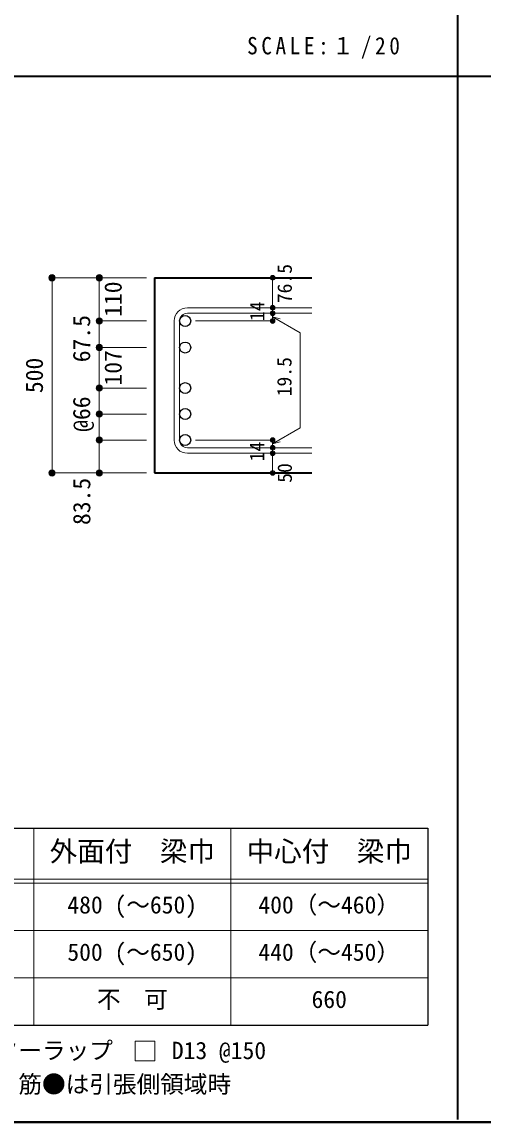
# Model space of a CAD drawing. Units: millimetres at full size, sheet at 1:20; details may follow other scales. Extents: x -3982 to 3969, y -2803 to 2801.
# Drawn here: x -1856 to -685, y -2803 to -10 of the extents above; entities that cross this region are included whole.
import ezdxf
from ezdxf.enums import TextEntityAlignment as Align

# ---------------------------------------------------------------- set-up
doc = ezdxf.new("R2010")
doc.units = ezdxf.units.MM
doc.header["$LTSCALE"] = 20
doc.header["$PDMODE"] = 32
doc.header["$PDSIZE"] = 12
for name, color, linetype, lineweight in [('6-1_躯体線', 2, 'Continuous', 35), ('6-5_梁主筋', 7, 'Continuous', 18), ('6-6_S.T.P.', 7, 'Continuous', 18), ('6-7_文字', 7, 'Continuous', 18), ('6-D_寸法', 4, 'Continuous', 9), ('6-E_枠', 7, 'Continuous', 18), ('F-0_枠', 6, 'Continuous', 40)]:
    doc.layers.add(name, color=color, linetype=linetype, lineweight=lineweight)
doc.styles.add('ＭＳ ゴシック', font='')
doc.styles.get('ＭＳ ゴシック').set_extended_font_data('MS Gothic')

msp = doc.modelspace()

# ---------------------------------------------------------------- linework, layer by layer
at = {"layer": '6-1_躯体線'}
for p, q in [((-1519.2, -659.67), (-1119.2, -659.67)), ((-1519.2, -659.67), (-1519.2, -1155.17)), ((-1519.2, -1155.17), (-1119.2, -1155.17))]:
    msp.add_line(p, q, dxfattribs=at)
at = {"layer": '6-5_梁主筋', "color": 3, "lineweight": 25}
for centre in [(-1441.2, -769.28), (-1441.2, -836.67), (-1441.2, -939.67), (-1441.2, -1005.67), (-1441.2, -1071.67)]:
    msp.add_circle(centre, 14, dxfattribs=at)
at = {"layer": '6-6_S.T.P.'}
for p, q in [((-1435.7, -735.78), (-1119.2, -735.78)), ((-1435.7, -749.78), (-1119.2, -749.78)), ((-1469.2, -769.28), (-1469.2, -1071.67)), ((-1455.2, -769.28), (-1455.2, -1071.67)), ((-1435.7, -1091.17), (-1119.2, -1091.17)), ((-1435.7, -1105.17), (-1119.2, -1105.17))]:
    msp.add_line(p, q, dxfattribs=at)
for centre, radius, start, end in [((-1435.7, -769.28), 33.5, 90, 180), ((-1435.7, -769.28), 19.5, 90, 180), ((-1435.7, -1071.67), 33.5, 180, 270), ((-1435.7, -1071.67), 19.5, 180, 270)]:
    msp.add_arc(centre, radius, start, end, dxfattribs=at)
at = {"layer": '6-7_文字'}
msp.add_lwpolyline([(-1567.83, -2648.07), (-1517.83, -2648.07), (-1517.83, -2598.07), (-1567.83, -2598.07)], close=True, dxfattribs=at)
at = {"layer": '6-D_寸法'}
for p, q in [((-1779.2, -659.67), (-1779.2, -1155.17)), ((-1659.2, -659.67), (-1659.2, -769.28)), ((-1219.2, -735.21), (-1219.2, -659.67)), ((-1219.2, -749.78), (-1219.2, -735.78)), ((-1659.2, -769.28), (-1539.2, -769.28)), ((-1659.2, -769.28), (-1659.2, -836.67)), ((-1219.2, -769.28), (-1415.29, -769.28)), ((-1219.2, -758.96), (-1149.14, -799.41)), ((-1219.2, -758.96), (-1199.88, -764.13)), ((-1149.14, -799.41), (-1149.14, -1040.97)), ((-1659.2, -836.67), (-1539.2, -836.67)), ((-1659.2, -836.67), (-1659.2, -939.67)), ((-1659.2, -939.67), (-1539.2, -939.67)), ((-1659.2, -939.67), (-1659.2, -1005.67)), ((-1659.2, -1005.67), (-1539.2, -1005.67)), ((-1659.2, -1005.67), (-1659.2, -1071.67)), ((-1219.2, -1081.42), (-1149.14, -1040.97)), ((-1659.2, -1071.67), (-1539.2, -1071.67)), ((-1659.2, -1155.17), (-1659.2, -1071.67)), ((-1219.2, -1071.67), (-1415.29, -1071.67)), ((-1219.2, -1091.17), (-1219.2, -1071.67)), ((-1219.2, -1081.42), (-1199.88, -1076.25)), ((-1219.2, -1105.17), (-1219.2, -1091.17)), ((-1219.2, -1155.17), (-1219.2, -1105.17)), ((-1779.2, -1155.17), (-1669.33, -1155.17)), ((-1779.2, -1155.17), (-1659.2, -1155.17)), ((-1659.2, -1155.17), (-1539.2, -1155.17))]:
    msp.add_line(p, q, dxfattribs=at)
for points in [[(-1779.2, -659.67), (-1659.2, -659.67), (-1539.2, -659.67)], [(-1219.2, -749.21), (-1219.2, -769.28), (-1219.2, -749.21)]]:
    msp.add_lwpolyline(points, dxfattribs=at)
for centre, radius in [((-1779.2, -659.67), 8), ((-1779.2, -659.67), 7.2), ((-1779.2, -659.67), 6.4), ((-1779.2, -659.67), 5.6), ((-1779.2, -659.67), 4.8), ((-1779.2, -659.67), 4), ((-1779.2, -659.67), 3.2), ((-1779.2, -659.67), 2.4), ((-1779.2, -659.67), 1.6), ((-1779.2, -659.67), 0.8), ((-1659.2, -659.67), 8), ((-1659.2, -659.67), 7.2), ((-1659.2, -659.67), 6.4), ((-1659.2, -659.67), 5.6), ((-1659.2, -659.67), 4.8), ((-1659.2, -659.67), 4), ((-1659.2, -659.67), 3.2), ((-1659.2, -659.67), 2.4), ((-1659.2, -659.67), 1.6), ((-1659.2, -659.67), 0.8), ((-1219.2, -659.67), 4), ((-1219.2, -659.67), 3.6), ((-1219.2, -659.67), 3.2), ((-1219.2, -659.67), 2.8), ((-1219.2, -659.67), 2.4), ((-1219.2, -659.67), 2), ((-1219.2, -659.67), 1.6), ((-1219.2, -659.67), 1.2), ((-1219.2, -659.67), 0.8), ((-1219.2, -659.67), 0.4), ((-1219.2, -735.78), 4), ((-1219.2, -749.78), 4), ((-1219.2, -735.78), 3.6), ((-1219.2, -749.78), 3.6), ((-1219.2, -735.78), 3.2), ((-1219.2, -749.78), 3.2), ((-1219.2, -735.78), 2.8), ((-1219.2, -749.78), 2.8), ((-1219.2, -735.78), 2.4), ((-1219.2, -749.78), 2.4), ((-1219.2, -735.78), 2), ((-1219.2, -749.78), 2), ((-1219.2, -735.78), 1.6), ((-1219.2, -749.78), 1.6), ((-1219.2, -735.78), 1.2), ((-1219.2, -749.78), 1.2), ((-1219.2, -735.78), 0.8), ((-1219.2, -749.78), 0.8), ((-1219.2, -735.78), 0.4), ((-1219.2, -749.78), 0.4), ((-1659.2, -769.28), 8), ((-1659.2, -769.28), 7.2), ((-1659.2, -769.28), 6.4), ((-1659.2, -769.28), 5.6), ((-1659.2, -769.28), 4.8), ((-1659.2, -769.28), 4), ((-1659.2, -769.28), 3.2), ((-1659.2, -769.28), 2.4), ((-1659.2, -769.28), 1.6), ((-1659.2, -769.28), 0.8), ((-1219.2, -769.28), 4), ((-1219.2, -769.28), 3.6), ((-1219.2, -769.28), 3.2), ((-1219.2, -769.28), 2.8), ((-1219.2, -769.28), 2.4), ((-1219.2, -769.28), 2), ((-1219.2, -769.28), 1.6), ((-1219.2, -769.28), 1.2), ((-1219.2, -769.28), 0.8), ((-1219.2, -769.28), 0.4), ((-1659.2, -836.67), 8), ((-1659.2, -836.67), 7.2), ((-1659.2, -836.67), 6.4), ((-1659.2, -836.67), 5.6), ((-1659.2, -836.67), 4.8), ((-1659.2, -836.67), 4), ((-1659.2, -836.67), 3.2), ((-1659.2, -836.67), 2.4), ((-1659.2, -836.67), 1.6), ((-1659.2, -836.67), 0.8), ((-1659.2, -939.67), 8), ((-1659.2, -939.67), 7.2), ((-1659.2, -939.67), 6.4), ((-1659.2, -939.67), 5.6), ((-1659.2, -939.67), 4.8), ((-1659.2, -939.67), 4), ((-1659.2, -939.67), 3.2), ((-1659.2, -939.67), 2.4), ((-1659.2, -939.67), 1.6), ((-1659.2, -939.67), 0.8), ((-1659.2, -1005.67), 8), ((-1659.2, -1005.67), 7.2), ((-1659.2, -1005.67), 6.4), ((-1659.2, -1005.67), 5.6), ((-1659.2, -1005.67), 4.8), ((-1659.2, -1005.67), 4), ((-1659.2, -1005.67), 3.2), ((-1659.2, -1005.67), 2.4), ((-1659.2, -1005.67), 1.6), ((-1659.2, -1005.67), 0.8), ((-1659.2, -1071.67), 8), ((-1659.2, -1071.67), 7.2), ((-1659.2, -1071.67), 6.4), ((-1659.2, -1071.67), 5.6), ((-1659.2, -1071.67), 4.8), ((-1659.2, -1071.67), 4), ((-1659.2, -1071.67), 3.2), ((-1659.2, -1071.67), 2.4), ((-1659.2, -1071.67), 1.6), ((-1659.2, -1071.67), 0.8), ((-1219.2, -1071.67), 4), ((-1219.2, -1091.17), 4), ((-1219.2, -1071.67), 3.6), ((-1219.2, -1091.17), 3.6), ((-1219.2, -1071.67), 3.2), ((-1219.2, -1091.17), 3.2), ((-1219.2, -1071.67), 2.8), ((-1219.2, -1091.17), 2.8), ((-1219.2, -1071.67), 2.4), ((-1219.2, -1091.17), 2.4), ((-1219.2, -1071.67), 2), ((-1219.2, -1091.17), 2), ((-1219.2, -1071.67), 1.6), ((-1219.2, -1071.67), 1.2), ((-1219.2, -1071.67), 0.8), ((-1219.2, -1071.67), 0.4), ((-1219.2, -1105.17), 4), ((-1219.2, -1105.17), 3.6), ((-1219.2, -1105.17), 3.2), ((-1219.2, -1105.17), 2.8), ((-1219.2, -1105.17), 2.4), ((-1219.2, -1105.17), 2), ((-1219.2, -1091.17), 1.6), ((-1219.2, -1105.17), 1.6), ((-1219.2, -1091.17), 1.2), ((-1219.2, -1105.17), 1.2), ((-1219.2, -1091.17), 0.8), ((-1219.2, -1105.17), 0.8), ((-1219.2, -1091.17), 0.4), ((-1219.2, -1105.17), 0.4), ((-1779.2, -1155.17), 8), ((-1779.2, -1155.17), 7.2), ((-1779.2, -1155.17), 6.4), ((-1779.2, -1155.17), 5.6), ((-1779.2, -1155.17), 4.8), ((-1779.2, -1155.17), 4), ((-1779.2, -1155.17), 3.2), ((-1779.2, -1155.17), 2.4), ((-1779.2, -1155.17), 1.6), ((-1779.2, -1155.17), 0.8), ((-1659.2, -1155.17), 8), ((-1659.2, -1155.17), 7.2), ((-1659.2, -1155.17), 6.4), ((-1659.2, -1155.17), 5.6), ((-1659.2, -1155.17), 4.8), ((-1659.2, -1155.17), 4), ((-1659.2, -1155.17), 3.2), ((-1659.2, -1155.17), 2.4), ((-1659.2, -1155.17), 1.6), ((-1659.2, -1155.17), 0.8), ((-1219.2, -1155.17), 4), ((-1219.2, -1155.17), 3.6), ((-1219.2, -1155.17), 3.2), ((-1219.2, -1155.17), 2.8), ((-1219.2, -1155.17), 2.4), ((-1219.2, -1155.17), 2), ((-1219.2, -1155.17), 1.6), ((-1219.2, -1155.17), 1.2), ((-1219.2, -1155.17), 0.8), ((-1219.2, -1155.17), 0.4)]:
    msp.add_circle(centre, radius, dxfattribs=at)
at = {"layer": '6-D_寸法', "color": 7}
for p in [(-1779.2, -659.67), (-1659.2, -659.67), (-1219.2, -659.67), (-1219.2, -735.78), (-1219.2, -749.78), (-1659.2, -769.28), (-1219.2, -769.28), (-1659.2, -836.67), (-1659.2, -939.67), (-1659.2, -1005.67), (-1659.2, -1071.67), (-1219.2, -1071.67), (-1219.2, -1091.17), (-1219.2, -1105.17), (-1779.2, -1155.17), (-1659.2, -1155.17), (-1219.2, -1155.17)]:
    msp.add_point(p, dxfattribs=at)
at = {"layer": '6-E_枠', "color": 3, "lineweight": 25}
for p, q in [((-2267.02, -2056.95), (-825.33, -2056.95)), ((-825.33, -2056.95), (-825.33, -2556.95)), ((-2267.02, -2556.95), (-825.33, -2556.95))]:
    msp.add_line(p, q, dxfattribs=at)
at = {"layer": '6-E_枠'}
for p, q in [((-1825.33, -2056.95), (-1825.33, -2556.95)), ((-1325.33, -2056.95), (-1325.33, -2556.95)), ((-2267.02, -2186.95), (-825.33, -2186.95)), ((-2267.02, -2196.95), (-825.33, -2196.95)), ((-2267.02, -2316.95), (-825.33, -2316.95)), ((-2267.02, -2436.95), (-825.33, -2436.95))]:
    msp.add_line(p, q, dxfattribs=at)
at = {"layer": 'F-0_枠', "color": 2, "lineweight": 35}
for p, q in [((-749.76, 2800.77), (-749.76, -2796.83)), ((-3981.92, -148.03), (2482.4, -148.03))]:
    msp.add_line(p, q, dxfattribs=at)
at = {"layer": 'F-0_枠'}
msp.add_line((3969.4, -2803.15), (-3981.92, -2803.15), dxfattribs=at)

# ---------------------------------------------------------------- texts
at = {"layer": '6-7_文字', "color": 2, "style": 'ＭＳ ゴシック'}
for s, p in [('外面付\u3000梁巾', (-1785.33, -2156.95)), ('中心付\u3000梁巾', (-1285.33, -2156.95))]:
    msp.add_text(s, height=51.32, dxfattribs=at).set_placement(p, align=Align.BOTTOM_LEFT)
at = {"layer": '6-7_文字', "style": 'ＭＳ ゴシック'}
for s, p in [('480 (～650)', (-1740.33, -2286.95)), ('400（～460）', (-1255.33, -2286.95)), ('500 (～650)', (-1740.33, -2406.95)), ('440（～450）', (-1255.33, -2406.95)), ('不\u3000可', (-1665.33, -2526.95)), ('660', (-1120.33, -2526.95)), ('※ 基礎梁スターラップ     D13 @150', (-2254.64, -2656.67)), ('※ 柱型立上り筋●は引張側領域時', (-2254.64, -2742.34))]:
    msp.add_text(s, height=43.99, dxfattribs=at).set_placement(p, align=Align.BOTTOM_LEFT)
at = {"layer": '6-7_文字', "color": 2, "insert": (-1283.99, -103.03), "char_height": 43.99, "attachment_point": 7, "style": 'ＭＳ ゴシック'}
msp.add_mtext('\\T1.34;\\W0.9;SCALE:１/20', dxfattribs=at)
at = {"layer": '6-D_寸法', "style": 'ＭＳ ゴシック'}
for s, height, p in [('76.5', 36.66, (-1159.35, -724.25)), ('110', 43.99, (-1589.2, -758.73)), ('14', 36.66, (-1229.2, -769.67)), ('67.5', 43.99, (-1669.2, -873.98)), ('500', 43.99, (-1789.2, -952.42)), ('107', 43.99, (-1589.2, -933.17)), ('19.5', 36.66, (-1160.22, -960.69)), ('@66', 43.99, (-1669.2, -1050.67)), ('14', 36.66, (-1229.59, -1125.86)), ('50', 36.66, (-1159.2, -1180.17)), ('83.5', 43.99, (-1668.89, -1287.3))]:
    msp.add_text(s, height=height, rotation=90, dxfattribs=at).set_placement(p, align=Align.BOTTOM_LEFT)

doc.saveas('drawing.dxf')
